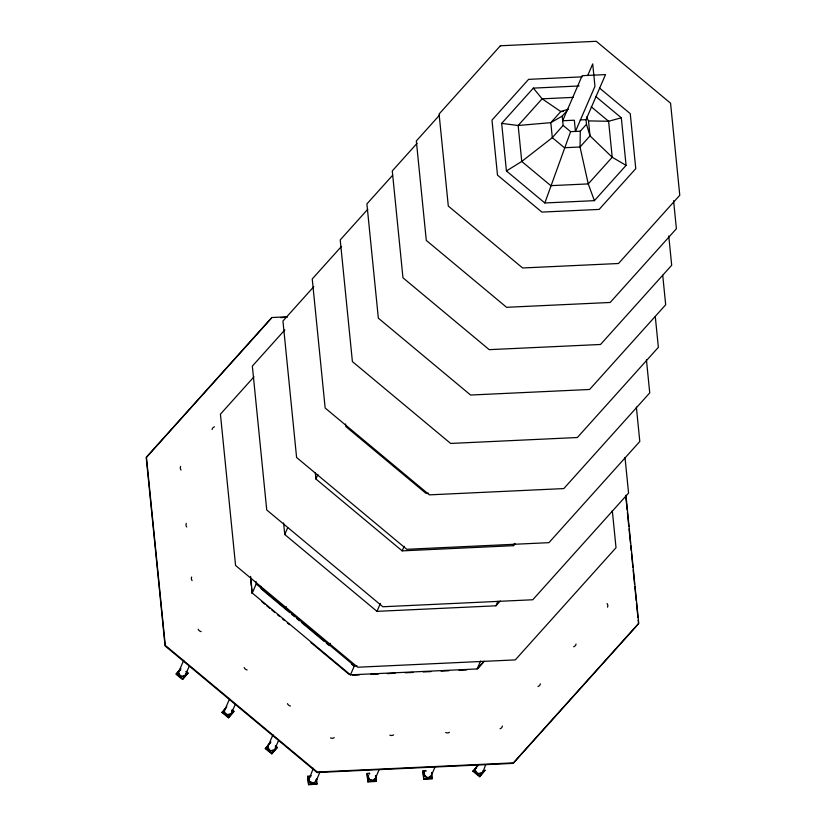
<?xml version="1.0" encoding="UTF-8"?>
<svg xmlns="http://www.w3.org/2000/svg" width="826" height="826" viewBox="0 0 826 826"><rect width="100%" height="100%" fill="white"/><g stroke="black" fill="none" stroke-linecap="round" stroke-linejoin="round"><path stroke-width="1.24" d="M320.209 771.536L316.131 780.942L312.961 783.709M379.02 769.946L375.458 778.175L372.371 780.921L368.737 779.083L367.632 777.09L368.241 776.812C369.284 775.8 367.549 774.138 368.313 775.48M434.889 767.344L431.327 775.573L428.281 777.576C428.89 778.98 424.998 778.268 426.35 777.214L424.11 774.21C425.153 773.188 423.408 771.525 424.182 772.878M587.72 75.486L592.717 63.922L594.957 86.358L575.454 131.427L574.338 120.214L562.651 120.761L582.154 75.682L605.52 74.598L586.016 119.667L586.481 124.313L580.296 131.2L580.028 147.007L588.257 183.909L594.4 200.656L544.84 202.969L506.431 170.961L501.671 123.384L533.348 88.114L579.098 85.976M180.77 669.845L179.201 670.877C179.252 669.122 177.322 673.407 178.633 674.429L181.575 677.052L181.803 676.308L185.323 675.152L189.164 666.417M229.194 699.777L224.61 710.37L224.249 712.642L225.777 714.294L227.553 715.368L227.78 714.614L231.301 713.457L235.142 704.723M313.095 782.955L309.626 781.355L308.914 779.579L313.281 768.335M316.43 779.114L316.492 781.406L315.914 781.448L316.75 779.186M278.434 740.798L274.604 749.533L271.083 750.7L270.897 751.423L267.913 748.81C266.591 747.798 268.533 743.514 268.471 745.269M482.281 772.413L478.76 773.57L478.533 774.323L482.56 772.981L485.605 764.855M544.84 202.969L570.621 131.654L580.296 131.2M180.822 668.451L176.021 674.233L182.505 679.468L187.853 673.304L186.211 671.311M183.723 660.294L178.633 672.054L180.016 675.482L181.803 676.308M182.505 679.468L188.07 672.798M484.057 661.265L477.17 668.946L350.472 674.852L252.281 593.037L256.205 583.972L255.946 581.411M500.226 601.039L495.951 605.799L376.966 611.354L284.753 534.515L287.696 527.711M515.145 543.766L513.431 545.676L402.159 550.87L315.924 479.008L317.886 474.475M232.189 709.617L233.83 711.62L228.482 717.784L221.998 712.539L226.799 706.757M228.482 717.784L234.047 711.114M285.373 609.02L286.354 606.749M275.492 745.692L277.123 747.695L271.785 753.859L265.291 748.624L270.856 741.955M272.993 734.686L267.913 746.446L269.286 749.874L271.083 750.7M271.785 753.859L277.34 747.189M330.214 643.299L329.233 645.571L326.311 643.134M402.159 550.87L404.12 546.337M376.966 611.354L380.404 603.414M350.472 674.852L354.395 665.787L356.956 665.673M311.381 775.79L307.633 776.512L308.594 784.7L316.833 784.184L316.503 779.001M308.594 784.7L307.85 776.017M369.532 773.095L366.961 773.745L367.921 781.933L376.16 781.417L375.83 776.233M367.921 781.933L367.178 773.25M513.431 545.676L514.412 543.405M425.4 770.493L422.829 771.143L423.779 779.331L432.029 778.815L431.564 772.465M495.951 605.799L497.913 601.266M423.779 779.331L423.046 770.637M477.17 668.946L480.598 661.017M479.648 776.719L485.038 770.255L479.648 776.719L472.947 771.308L476.86 766.549M311.165 782.583L310.834 783.306L312.878 783.451M368.241 776.812L370.265 780.322M180.016 675.482L179.603 676.143M224.827 712.229L225.777 714.294M269.286 749.874L269.07 750.369M476.148 768.149C476.261 766.032 474.289 770.689 475.807 771.185L476.747 773.25M176.785 673.355L180.595 668.946M221.998 712.539L225.818 708.14M265.291 748.624L270.639 742.46M310.431 776.337L308.635 777.782L308.986 778.247L310.163 776.141M372.196 780.684L374.023 780.085C375.582 780.012 376.77 775.48 375.531 776.843M472.947 771.308L478.12 765.351M567.596 110.085L562.186 116.115L563.115 125.407L552.315 137.653L521.753 161.452L506.431 170.961M439.556 115.103L416.335 140.967L426.288 240.407L506.575 307.303L610.177 302.471L676.391 228.74L673.582 200.697M417.13 143.249L392.278 170.93L402.964 277.784L489.229 349.656L600.543 344.473L671.693 265.249L668.761 235.988M392.546 175.37L366.899 203.919L378.339 318.175L470.583 395.035L589.599 389.48L665.684 304.773L662.72 275.244M367.797 209.226L340.219 239.932L352.403 361.592L450.624 443.438L577.353 437.522L658.363 347.323L655.286 316.585M271.578 318.02L146.223 457.614L165.055 645.87L317.06 772.527L513.173 763.379L638.529 623.785L638.147 619.944M341.458 246.427L312.238 278.961L325.155 408.023L429.355 494.857L563.807 488.579L649.742 392.887L646.417 359.661M313.808 286.653L282.946 321.015L296.596 457.49L406.774 549.29L548.939 542.661L639.809 441.476L636.361 407.042M284.846 329.904L252.343 366.094L266.736 509.962L382.892 606.759L532.77 599.759L628.565 493.091L625.003 457.439M254.005 376.801L220.428 414.187L235.565 565.469L357.71 667.232L515.3 659.891L616.02 547.721L612.303 510.54M594.4 200.656L626.077 165.386L621.317 117.808L595.711 96.466M477.81 668.492L483.84 661.771M309.626 781.355L309.161 781.954L310.937 783.089M368.954 778.588L368.737 779.083M424.822 775.975L424.605 776.481M181.586 676.814L183.527 676.69L185.613 675.72L185.323 675.152M272.807 751.082L274.882 750.111L274.604 749.533M562.186 116.115L550.818 122.661L518.16 125.49L501.671 123.384M178.85 673.923L178.633 674.429M268.13 748.315L267.913 748.81M475.807 771.185L475.59 771.69M568.371 109.218L560.802 111.551L550.818 122.661L552.315 137.653L564.416 147.73L580.028 147.007L590.012 135.887L588.504 120.906L586.543 116.982M308.914 779.579L308.377 780.002M424.11 774.21L423.562 774.633M431.399 774.241L431.616 773.735M621.317 117.808L608.607 121.267L588.504 120.906M272.983 751.309L273.024 750.576M185.891 673.975L186.108 673.469M224.61 710.37C223.268 712.002 225.498 707.087 225.178 709.193M482.838 771.236L483.055 770.73M227.563 715.12L229.804 715.213L229.731 714.5M424.006 771.071L426.361 770.926M308.81 784.194L317.06 783.678M368.138 781.427L376.377 780.911M424.006 778.825L432.246 778.309M582.051 76.859L528.599 79.358L491.986 120.121L497.489 175.102L541.877 212.086L599.149 209.412L635.762 168.649L630.259 113.668L599.686 88.186M573.327 97.365L542.104 98.821L518.16 125.49L521.753 161.452L550.797 185.654L588.257 183.909L612.211 157.239L608.607 121.267L591.189 106.75M563.198 111.438L560.802 111.551L542.104 98.821L533.348 88.114M580.182 119.935L586.016 119.667M287.169 316.802L271.795 317.525L146.439 457.108L165.272 645.374L317.277 772.021L513.39 762.873L638.746 623.289L625.932 495.218M280.551 317.607L286.952 317.308M428.601 493.287L426.04 493.401L345.784 426.526L345.526 423.975M355.996 665.611L353.435 665.735L351.473 664.104M352.816 675.234L359.217 674.935M370.729 674.398L378.411 674.047M387.363 673.624L395.045 673.273M405.287 672.787L412.959 672.436M423.201 671.951L430.883 671.6M441.115 671.115L448.797 670.764M459.039 670.278L466.711 669.927M426.35 777.214L428.281 777.576M370.482 779.816L372.423 780.188M231.084 713.963L231.301 713.457M476.963 772.744L478.76 773.57M225.994 713.788L227.78 714.614M232.085 711.785L231.869 712.28L231.652 710.412M626.077 165.386L612.211 157.239L590.012 135.887L586.481 124.313M369.749 773.57L369.532 774.076M374.023 780.085L374.24 779.589M314.696 782.852L314.912 782.356M473.164 770.803L479.865 776.213M185.995 671.806L187.853 673.304M275.275 746.198L277.123 747.695M176.237 673.727L182.722 678.962M222.215 712.043L228.699 717.278M265.507 748.119L272.002 753.353M563.115 125.407L570.621 131.654M256.205 583.972L354.395 665.787M289.668 612.603L261.222 588.897L260.964 586.326M291.63 614.234L294.572 616.692M296.534 618.323L299.477 620.78M301.438 622.412L324.36 641.513M261.883 601.72L264.826 604.178M266.788 605.809L269.741 608.266M271.702 609.898L274.645 612.355M277.588 614.812L279.56 616.444M282.502 618.901L284.464 620.543M287.407 622.99L289.379 624.632M310.979 642.628L349.274 674.543M431.327 775.573C432.039 775.944 429.582 778.742 430.109 776.977M480.484 773.952L480.701 773.456M183.527 676.69L183.754 676.184M308.697 780.085L309.409 781.85M431.616 775.304L432.029 778.815M375.479 775.573L376.026 780.25M316.286 779.507L316.833 784.184M625.716 495.724L627.12 509.807M627.378 512.368L628.793 526.461M629.051 529.022L630.455 543.105M630.713 545.666L631.229 550.787M631.477 553.348L632.892 567.441M633.15 570.002L634.554 584.085M634.812 586.646L636.226 600.739M636.485 603.3L637.889 617.383M315.284 472.648L315.924 479.008M283.597 522.961L284.753 534.515M250.608 576.393L252.281 593.037M250.65 579.46L251.29 585.861M251.548 588.422L252.064 593.533M576.032 644.053A3.82 3.572 23.4 0 1 573.667 646.779M540.318 683.825A3.82 3.572 23.4 0 1 537.963 686.54M449.447 732.29A3.82 3.572 23.4 0 1 445.689 732.528M393.579 734.892A3.82 3.572 23.4 0 1 389.82 735.13M290.422 706.013A3.82 3.572 23.4 0 1 287.469 703.628M247.119 669.927A3.82 3.572 23.4 0 1 244.166 667.542M192.107 580.606A3.82 3.572 23.4 0 1 191.684 577.002M186.738 526.978A3.82 3.572 23.4 0 1 186.315 523.374M212.096 429.551A3.82 3.572 23.4 0 1 214.45 426.835M607.079 603.569A3.82 3.572 23.4 0 1 607.502 607.182M502.394 726.044A3.82 3.572 23.4 0 1 500.04 728.759M334.251 737.659A3.82 3.572 23.4 0 1 330.503 737.897M201.141 631.622A3.82 3.572 23.4 0 1 198.188 629.236M181.039 470.035A3.82 3.572 23.4 0 1 180.615 466.422M500.38 45.771L439.091 114.019L448.301 206.056L522.621 267.975L618.498 263.504L679.777 195.256L670.567 103.219L596.258 41.3L500.38 45.771"/></g></svg>
